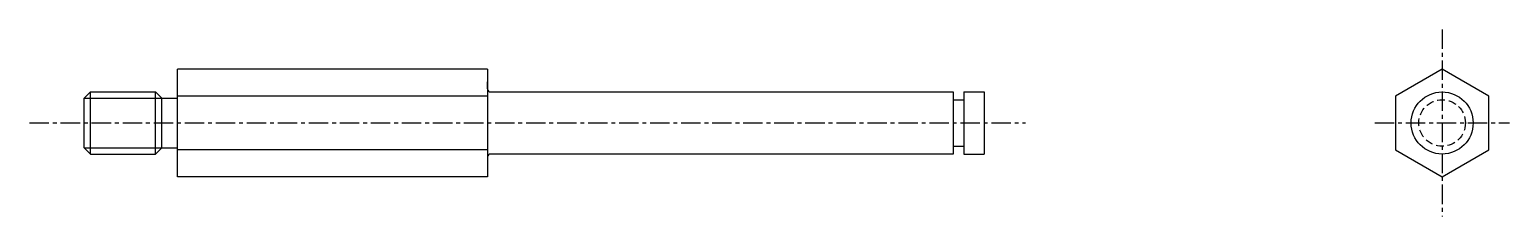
# Model space of a CAD drawing. Extents: x -47 to 74, y 91 to 190.
# Drawn here: x -21.4 to 74, y 178 to 190.1 of the extents above; entities outside this region: 2.
import ezdxf

# ---------------------------------------------------------------- set-up
doc = ezdxf.new("R2010")
doc.units = 0
doc.linetypes.add('CENTER', pattern=[2, 1.25, -0.25, 0.25, -0.25])
doc.linetypes.add('DASHED', pattern=[0.75, 0.5, -0.25])
doc.layers.get('0').update_dxf_attribs({"linetype": 'CONTINUOUS'})
doc.layers.add('CENTER', color=1, linetype='CENTER')

msp = doc.modelspace()

# ---------------------------------------------------------------- linework, layer by layer
at = {"color": 7, "linetype": 'CONTINUOUS'}
for p, q in [((-11.838, 180.573), (-11.838, 187.501)), ((8.162, 187.501), (-11.838, 187.501)), ((8.162, 187.501), (8.162, 186.237)), ((-17.438, 186.037), (-17.838, 185.637)), ((-17.438, 186.037), (-13.238, 186.037)), ((-12.838, 185.637), (-13.238, 186.037)), ((8.162, 186.237), (8.162, 186.683)), ((8.162, 186.237), (8.162, 181.837)), ((8.362, 186.037), (38.162, 186.037)), ((10.812, 186.037), (10.812, 186.037)), ((33.262, 186.037), (33.262, 186.037)), ((38.162, 186.037), (38.162, 182.037)), ((38.862, 186.037), (38.862, 182.037)), ((38.862, 186.037), (40.162, 186.037)), ((40.162, 186.037), (40.162, 182.037)), ((-17.838, 182.437), (-17.838, 185.637)), ((-12.838, 185.637), (-11.838, 185.637)), ((-12.838, 182.437), (-12.838, 185.637)), ((8.162, 185.769), (-11.838, 185.769)), ((38.162, 185.537), (38.862, 185.537)), ((-17.838, 182.437), (-17.438, 182.037)), ((-13.238, 182.037), (-12.838, 182.437)), ((-12.838, 182.437), (-11.838, 182.437)), ((8.162, 182.305), (-11.838, 182.305)), ((38.162, 182.537), (38.862, 182.537)), ((-17.438, 182.037), (-13.238, 182.037)), ((8.162, 181.837), (8.162, 180.573)), ((38.162, 182.037), (8.362, 182.037)), ((38.862, 182.037), (40.162, 182.037)), ((8.162, 180.573), (-11.838, 180.573))]:
    msp.add_line(p, q, dxfattribs=at)
at = {"color": 7}
for p, q in [((-17.438, 182.037), (-17.438, 186.037)), ((-13.238, 182.037), (-13.238, 186.037))]:
    msp.add_line(p, q, dxfattribs=at)
at = {"color": 3}
for p, q in [((-17.838, 185.637), (-12.838, 185.637)), ((-17.838, 182.437), (-12.838, 182.437))]:
    msp.add_line(p, q, dxfattribs=at)
at = {"color": 7, "linetype": 'CONTINUOUS'}
msp.add_lwpolyline([(72.684, 185.769), (69.684, 187.501), (66.684, 185.769), (66.684, 182.305), (69.684, 180.573), (72.684, 182.305)], close=True, dxfattribs=at)
msp.add_circle((69.684, 184.037), 2, dxfattribs=at)
at = {"color": 3, "linetype": 'DASHED'}
msp.add_circle((69.684, 184.037), 1.5, dxfattribs=at)
at = {"color": 7, "linetype": 'CONTINUOUS'}
for centre, start, end in [((8.362, 186.237), 180, 270), ((8.362, 181.837), 90, 180)]:
    msp.add_arc(centre, 0.2, start, end, dxfattribs=at)
at = {"layer": 'CENTER', "color": 1, "linetype": 'CENTER'}
for p, q in [((69.684, 190.061), (69.684, 178.013)), ((-21.362, 184.037), (42.822, 184.037)), ((65.347, 184.037), (74.02, 184.037))]:
    msp.add_line(p, q, dxfattribs=at)

# ---------------------------------------------------------------- texts
at = {"color": 7, "linetype": 'CONTINUOUS'}
for s, p in [('LXAA 4-20-F30', (-47.009, 106.123)), ('LXAA4', (-47.009, 91.123))]:
    msp.add_text(s, height=4, dxfattribs=at).set_placement(p)

doc.saveas('drawing.dxf')
